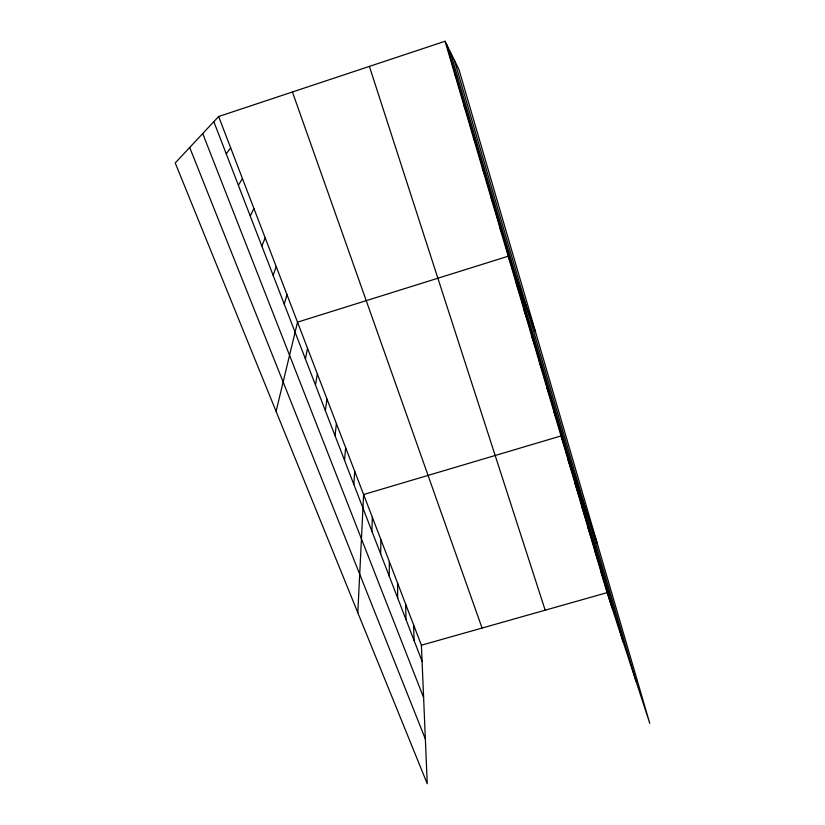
<?xml version="1.0" encoding="UTF-8"?>
<svg xmlns="http://www.w3.org/2000/svg" width="825" height="825" viewBox="0 0 825 825"><rect width="100%" height="100%" fill="white"/><g stroke="black" fill="none" stroke-linecap="round" stroke-linejoin="round"><path stroke-width="1.24" d="M389.256 576.221L389.307 561.536M380.655 553.936L380.903 539.622M371.889 531.228L372.343 517.296M357.813 612.697L363.619 494.546L561.041 435.93L597.393 543.881M353.832 484.44L354.719 471.353M344.541 460.34L345.654 447.707M335.043 435.755L336.404 423.586M325.37 410.675L326.978 398.991M315.48 385.069L317.347 373.9M305.394 358.927L307.529 348.294M276.086 411.376L297.516 322.162L508.241 256.214L535.549 331.959M284.254 304.136L286.966 294.68M273.168 275.416L276.2 266.588M261.834 246.046L265.196 237.889M250.243 216.016L253.945 208.55M238.384 185.285L242.437 178.561M226.246 153.852L230.68 147.881M218.646 116.511L175.23 162.958L427.247 783.75L421.4 645.222L218.646 116.511L445.077 41.25L458.927 69.434L649.77 723.35L607.087 592.659L445.077 41.25M421.4 645.222L607.087 592.659M454.73 74.085L456.514 78.086M464.155 106.167L466.177 111.014M473.364 137.528L475.623 143.179M189.698 147.479L425.36 739.014M202.713 133.557L423.607 697.589M482.377 168.197L484.853 174.611M213.83 121.667L422.08 661.258M491.184 198.175L493.866 205.332M499.806 227.514L502.683 235.362M516.254 283.48L519.492 292.617M292.421 91.987L482.058 628.052M524.102 310.19L527.515 319.914M531.785 336.363L535.363 346.644M539.323 362L543.046 372.828M546.707 387.131L550.574 398.475M553.946 411.768L557.958 423.607M568.002 459.618L572.272 472.374M574.829 482.852L579.222 496.042M581.522 505.642L586.039 519.255M588.101 528.01L592.721 542.015M594.547 549.966L599.27 564.341M600.878 571.508L605.705 586.245M369.404 66.402L545.181 610.191M446.614 44.364L612.016 607.747M454.297 60.008L635.962 681.058M450.151 51.562L623.195 641.974M413.593 624.876L414.098 640.592M405.642 604.148L405.972 619.534M397.547 583.038L397.691 598.084"/></g></svg>
